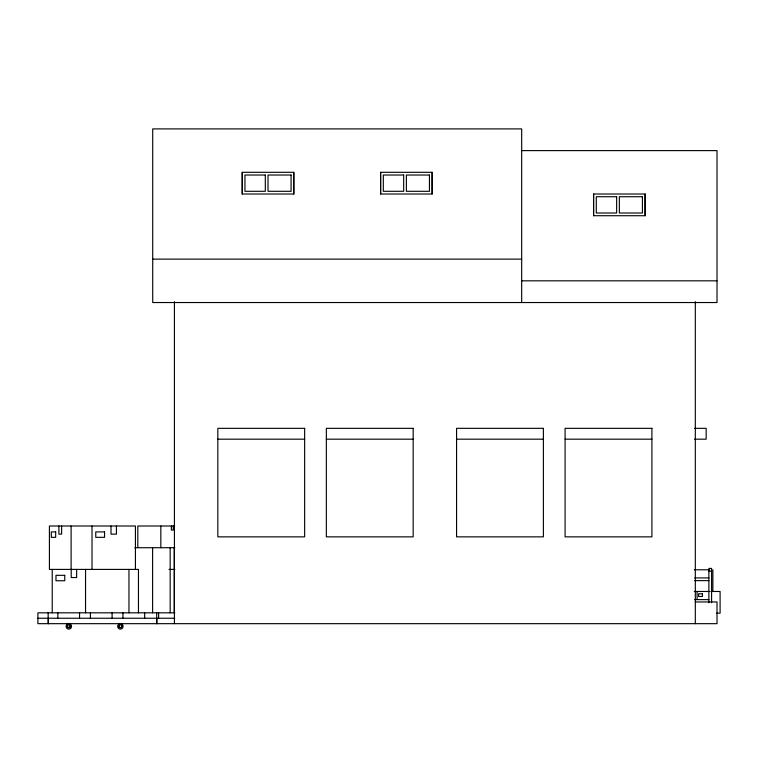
<?xml version="1.0" encoding="UTF-8"?>
<svg xmlns="http://www.w3.org/2000/svg" width="758" height="758" viewBox="0 0 758 758"><rect width="100%" height="100%" fill="white"/><g stroke="black" fill="none" stroke-linecap="round" stroke-linejoin="round"><path stroke-width="1.14" d="M242.247 194.01L242.247 172.312L293.791 172.312L293.791 194.01L242.247 194.01L242.247 172.312M380.611 194.01L380.611 172.312L432.155 172.312L432.155 194.01L380.611 194.01L380.611 172.312M593.58 215.717L593.58 194.01L645.124 194.01L645.124 215.717L593.58 215.717L593.58 194.01M521.684 150.605L717.021 150.605L717.021 302.537L152.718 302.537L152.718 128.898L521.684 128.898L521.684 302.537M152.718 259.122L521.684 259.122M521.684 280.83L717.021 280.83M694.546 428.336L706.172 428.336L706.172 439.185L694.546 439.185M217.83 439.185L304.64 439.185M326.347 439.185L413.167 439.185M456.572 439.185L543.391 439.185M565.089 439.185L651.908 439.185M174.643 526.005L137.804 526.005L137.804 547.712M134.858 547.712L174.785 547.712M168.968 569.41L174.842 569.41M694.271 569.779L709.384 569.779M708.882 571.134L711.591 571.134M694.726 577.918L708.882 577.918M694.726 580.628L708.882 580.628M694.271 591.477L709.384 591.477M710.89 591.477L720.1 591.477L720.1 613.184L716.651 613.184M694.726 599.616L708.882 599.616M695.313 601.966L717.021 601.966L717.021 623.673L37.9 623.673L37.9 612.824L174.842 612.824M37.9 618.244L174.728 618.244M712.88 569.779L712.88 591.477M711.591 602.724L711.591 568.415L708.882 568.415L708.882 602.724M697.076 591.477L697.076 599.474M695.313 301.665L695.313 623.673M645.124 194.01L645.124 215.717M432.155 172.312L432.155 194.01M293.791 172.312L293.791 194.01M174.416 301.665L174.416 623.673M174.226 547.712L174.226 612.824M173.298 526.005L173.298 530.069L171.384 530.069L171.384 526.005M170.162 547.712L170.162 612.824M160.829 526.005L160.829 547.712M158.63 612.824L158.63 618.244M156.868 618.244L156.868 623.673M156.679 612.824L156.679 623.673M152.604 547.712L152.604 612.824M144.664 612.824L144.664 618.244M138.458 612.824L138.458 569.41L49.412 569.41L49.412 526.005L135.426 526.005L135.426 569.41M128.964 569.41L128.964 612.824M122.957 612.824L122.957 618.244M121.725 623.36L121.725 625.388A1.563 1.563 0 0 1 120.37 627.738A1.563 1.563 0 0 1 119.015 625.388L119.015 623.36M116.438 526.005L116.438 534.144L111.009 534.144L111.009 526.005M112.099 612.824L112.099 618.244M92.021 526.005L92.021 569.41M90.401 612.824L90.401 618.244M85.55 569.41L85.55 612.824M79.543 612.824L79.543 618.244M76.643 569.41L76.643 577.549L71.214 577.549L71.214 569.41M71.11 526.005L71.11 569.41M70.181 623.36L70.181 625.388A1.563 1.563 0 0 1 68.817 627.738A1.563 1.563 0 0 1 67.462 625.388L67.462 623.36M61.616 526.005L61.616 534.144L58.906 534.144L58.906 526.005M57.845 612.824L57.845 618.244M52.226 569.41L52.226 612.824M48.351 618.244L48.351 623.673M48.161 612.824L48.161 623.673M70.181 624.033A2.71 2.71 0 0 1 70.74 628.306A2.71 2.71 0 0 1 66.467 627.738A2.71 2.71 0 0 1 68.116 623.768M121.725 624.033A2.71 2.71 0 0 1 122.284 628.306A2.71 2.71 0 0 1 118.021 627.738A2.71 2.71 0 0 1 119.669 623.768M265.309 175.022L244.957 175.022L244.957 191.3L265.309 191.3L265.309 175.022M291.081 175.022L268.019 175.022L268.019 191.3L291.081 191.3L291.081 175.022M403.673 175.022L383.321 175.022L383.321 191.3L403.673 191.3L403.673 175.022M429.445 175.022L406.383 175.022L406.383 191.3L429.445 191.3L429.445 175.022M616.642 196.729L596.29 196.729L596.29 213.007L616.642 213.007L616.642 196.729M642.414 196.729L619.352 196.729L619.352 213.007L642.414 213.007L642.414 196.729M304.64 428.336L217.83 428.336L217.83 536.854L304.64 536.854L304.64 428.336M413.167 428.336L326.347 428.336L326.347 536.854L413.167 536.854L413.167 428.336M543.391 428.336L456.572 428.336L456.572 536.854L543.391 536.854L543.391 428.336M651.908 428.336L565.089 428.336L565.089 536.854L651.908 536.854L651.908 428.336M55.675 531.908L51.288 531.908L51.288 537.337L55.675 537.337L55.675 531.908M104.547 531.908L95.764 531.908L95.764 537.337L104.547 537.337L104.547 531.908M64.752 575.313L55.978 575.313L55.978 580.742L64.752 580.742L64.752 575.313M702.448 593.779L698.611 593.779L698.611 596.489L702.448 596.489L702.448 593.779M67.888 627.16A1.355 1.355 0 0 0 70.143 626.496A1.355 1.355 0 0 0 68.438 624.876A1.355 1.355 0 0 0 67.888 627.16M119.432 627.16A1.355 1.355 0 0 0 121.687 626.496A1.355 1.355 0 0 0 119.982 624.876A1.355 1.355 0 0 0 119.432 627.16"/></g></svg>
